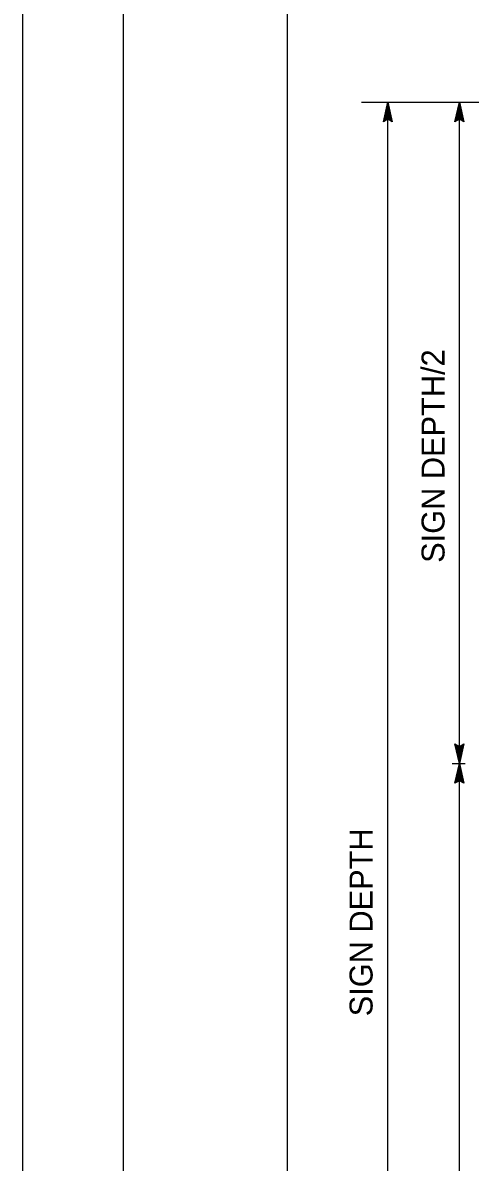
# Model space of a CAD drawing. Extents: x -894 to 866, y -476 to 714.
# Drawn here: x -894 to -757.7, y 169.2 to 516 of the extents above; entities that cross this region are included whole.
import ezdxf

# ---------------------------------------------------------------- set-up
doc = ezdxf.new("R2010")
doc.units = 0
for name, color, linetype in [('10 Sheet Format', 7, 'Continuous'), ('56 Stage 3 Anno', 7, 'Continuous'), ('57 Undefined', 7, 'Continuous')]:
    doc.layers.add(name, color=color, linetype=linetype)

msp = doc.modelspace()

# ---------------------------------------------------------------- linework, layer by layer
at = {"layer": '10 Sheet Format'}
for p, q in [((-863.46, 668.96), (-863.46, -431.04)), ((-813.45, 643.96), (-813.45, -406.04))]:
    msp.add_line(p, q, dxfattribs=at)
for points in [[(-894.04, 713.56), (865.96, 713.56), (865.96, -476.44), (-894.04, -476.44)], [(-863.46, -431.04), (836.55, -431.04), (836.55, 668.96), (-863.46, 668.96)]]:
    msp.add_lwpolyline(points, close=True, dxfattribs=at)
at = {"layer": '56 Stage 3 Anno'}
for p, q in [((-790.9, 491.91), (-543.8, 491.91)), ((-784.17, 485.91), (-782.83, 491.91)), ((-783.82, 486.12), (-782.83, 490.53)), ((-783.46, 486.36), (-782.84, 489.15)), ((-782.84, 489.15), (-782.21, 486.32)), ((-782.83, 491.91), (-782.83, 491.91)), ((-782.83, 491.91), (-781.5, 485.91)), ((-782.83, 46.54), (-782.83, 491.91)), ((-782.83, 490.52), (-781.86, 486.14)), ((-762.38, 485.91), (-761.04, 491.91)), ((-762.03, 486.12), (-761.04, 490.53)), ((-761.67, 486.36), (-761.04, 489.15)), ((-761.04, 491.91), (-761.04, 491.91)), ((-761.04, 491.91), (-759.71, 485.91)), ((-761.04, 290.51), (-761.04, 491.91)), ((-761.04, 490.52), (-760.07, 486.14)), ((-761.04, 489.15), (-760.42, 486.32)), ((-782.83, 486.71), (-784.17, 485.91)), ((-784.17, 485.91), (-784.17, 485.91)), ((-783.11, 486.53), (-782.84, 487.76)), ((-782.84, 487.76), (-782.57, 486.56)), ((-781.5, 485.91), (-782.83, 486.71)), ((-781.5, 485.91), (-781.5, 485.91)), ((-761.04, 486.71), (-762.38, 485.91)), ((-762.38, 485.91), (-762.38, 485.91)), ((-761.32, 486.53), (-761.05, 487.76)), ((-761.05, 487.76), (-760.78, 486.56)), ((-759.71, 485.91), (-761.04, 486.71)), ((-759.71, 485.91), (-759.71, 485.91)), ((-761.04, 290.51), (-762.37, 296.51)), ((-762.37, 296.51), (-762.37, 296.51)), ((-762.37, 296.51), (-761.04, 295.71)), ((-761.05, 291.9), (-762.01, 296.28)), ((-761.04, 293.27), (-761.67, 296.1)), ((-761.04, 294.66), (-761.31, 295.86)), ((-761.04, 295.71), (-759.7, 296.51)), ((-759.7, 296.51), (-761.04, 290.51)), ((-760.06, 296.29), (-761.04, 291.89)), ((-760.42, 296.06), (-761.04, 293.27)), ((-760.76, 295.88), (-761.04, 294.66)), ((-759.7, 296.51), (-759.7, 296.51)), ((-762.38, 284.51), (-761.04, 290.51)), ((-762.03, 284.73), (-761.04, 289.13)), ((-761.04, 46.54), (-761.04, 290.51)), ((-761.04, 290.51), (-761.04, 290.51)), ((-761.04, 290.51), (-761.04, 290.51)), ((-761.04, 290.51), (-759.71, 284.51)), ((-761.04, 289.12), (-760.07, 284.75)), ((-761.04, 285.31), (-762.38, 284.51)), ((-762.38, 284.51), (-762.38, 284.51)), ((-761.67, 284.96), (-761.04, 287.75)), ((-761.32, 285.14), (-761.05, 286.37)), ((-761.05, 286.37), (-760.78, 285.16)), ((-761.04, 287.75), (-760.42, 284.92)), ((-759.71, 284.51), (-761.04, 285.31)), ((-759.71, 284.51), (-759.71, 284.51))]:
    msp.add_line(p, q, dxfattribs=at)
msp.add_lwpolyline([(-763.23, 290.51), (-759.23, 290.51)], dxfattribs=at)

# ---------------------------------------------------------------- texts
at = {"layer": '57 Undefined'}
for s, p in [('SIGN DEPTH/2', (-765.55, 351.62)), ('SIGN DEPTH', (-787.48, 213.58))]:
    msp.add_text(s, height=7, rotation=90, dxfattribs=at).set_placement(p)

doc.saveas('drawing.dxf')
